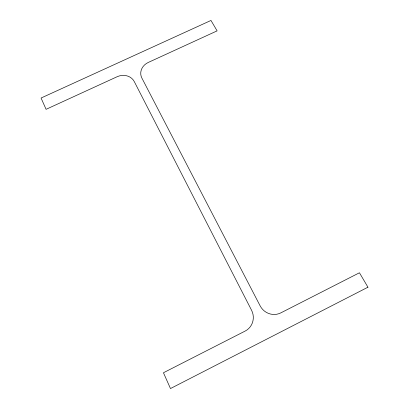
<?xml version="1.0" encoding="UTF-8"?>
<svg xmlns="http://www.w3.org/2000/svg" width="409" height="409" viewBox="0 0 409 409"><rect width="100%" height="100%" fill="white"/><g stroke="black" fill="none" stroke-linecap="round" stroke-linejoin="round"><path stroke-width="0.61" d="M367.947 287.205L170.481 388.55L163.442 372.752L245.129 331.086A15.532 15.138 66.9 0 0 251.566 310.262L134.275 81.585A13.16 11.636 -17.6 0 0 117.163 76.713L46.084 109.321L41.053 98.032L210.978 20.45L217.107 30.869L148.309 62.429A13.073 11.539 -13.2 0 0 141.877 78.083L260.165 305.901A15.476 14.928 48.3 0 0 280.819 312.88L359.45 272.772L367.947 287.205"/></g></svg>
